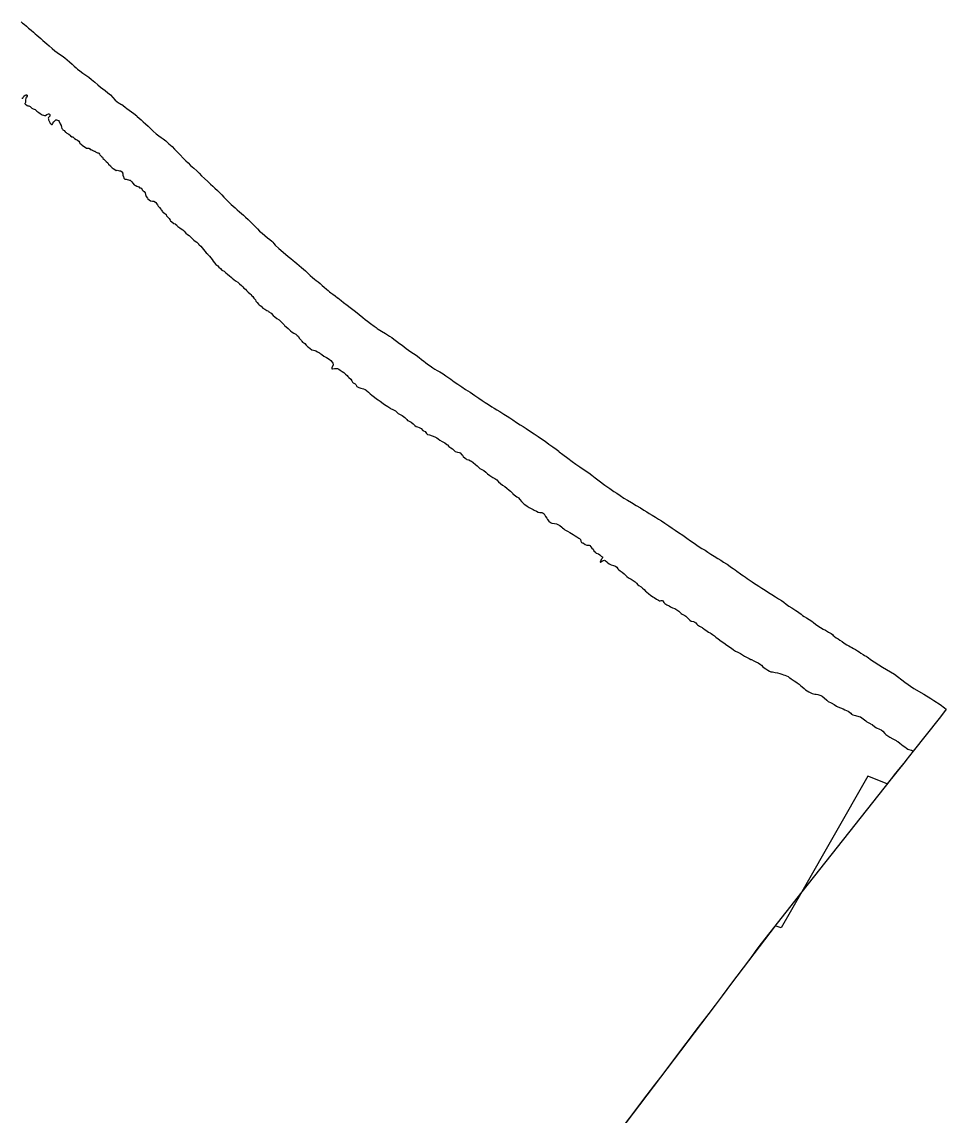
# Model space of a CAD drawing. Header units: inches. Extents: x 11258954 to 11313122, y 3645444 to 3695200.
# Drawn here: x 11308290 to 11313122, y 3665612 to 3671332 of the extents above; entities that cross this region are included whole.
import ezdxf

# ---------------------------------------------------------------- set-up
doc = ezdxf.new("R2010")
doc.units = ezdxf.units.IN
doc.header["$MEASUREMENT"] = 0
for name, color, linetype in [('SchoolBoardDistrict', 253, 'Continuous'), ('SchoolZone_Elementary', 251, 'Continuous'), ('SchoolZone_High', 63, 'Continuous'), ('SchoolZone_Middle', 154, 'Continuous')]:
    doc.layers.add(name, color=color, linetype=linetype)

msp = doc.modelspace()

# ---------------------------------------------------------------- linework, layer by layer
at = {"layer": 'SchoolBoardDistrict'}
msp.add_lwpolyline([(11308286.375, 3671332.375), (11308294.114, 3671326.415), (11308302.2815, 3671320.125), (11308313.969, 3671310.375), (11308325.344, 3671300.3125), (11308338.6875, 3671288.375), (11308350.4065, 3671278.0625), (11308360.469, 3671269.3125), (11308368.875, 3671262.125), (11308378.2815, 3671254.25), (11308389.5, 3671244.875), (11308400.6565, 3671235.375), (11308410.9375, 3671226.3125), (11308421.125, 3671217.25), (11308433.2815, 3671206.75), (11308449.1565, 3671193.25), (11308462.844, 3671181.75), (11308474.875, 3671172.375), (11308486.844, 3671163.875), (11308500.7815, 3671154.125), (11308514.469, 3671144.1875), (11308526.75, 3671134.375), (11308538.625, 3671123.875), (11308552.4375, 3671111.375), (11308563.8125, 3671101.125), (11308573.625, 3671092.3125), (11308581.25, 3671085.5625), (11308593.094, 3671076.25), (11308608.719, 3671065.0625), (11308624.844, 3671053.75), (11308640.25, 3671042.75), (11308654.969, 3671031.5625), (11308671.625, 3671018), (11308687.969, 3671003.8125), (11308702.0315, 3670991.3125), (11308714.0315, 3670981.5625), (11308725.844, 3670972.9375), (11308739.7815, 3670962.1875), (11308753.219, 3670950.375), (11308766.1565, 3670936.3125), (11308778.8125, 3670922.625), (11308795.219, 3670909.8125), (11308801.875, 3670905.9375), (11308807.969, 3670902.6875), (11308812.8125, 3670900.1875), (11308820.6565, 3670894.8125), (11308829.9375, 3670887.3125), (11308839.4065, 3670879.625), (11308851.25, 3670871), (11308863.0315, 3670863), (11308876.4065, 3670853), (11308891.219, 3670840.4375), (11308893.2245, 3670838.605), (11308903.5315, 3670829.1875), (11308913.4065, 3670820), (11308923.9065, 3670810.6875), (11308936.844, 3670799.25), (11308949.8125, 3670787.4375), (11308963.344, 3670774.375), (11308976.6565, 3670761.625), (11308992.7815, 3670747.8125), (11309006.375, 3670737.3125), (11309018.5, 3670728.4375), (11309028.375, 3670721.4375), (11309042.469, 3670710.3125), (11309058.969, 3670695.625), (11309075.1875, 3670680.25), (11309088.969, 3670666.5625), (11309102.4065, 3670652.75), (11309117.969, 3670636.625), (11309133.594, 3670620.375), (11309138.5925, 3670615.192), (11309147.1565, 3670606.3125), (11309158.7815, 3670594.8125), (11309172.4065, 3670582.4375), (11309188.6565, 3670568), (11309204.5625, 3670553.4375), (11309217.1565, 3670541.0625), (11309229.6875, 3670528.4375), (11309244.75, 3670513.625), (11309261.625, 3670497.5625), (11309276.1565, 3670484.125), (11309288.5625, 3670473.25), (11309299.9065, 3670463.5), (11309313.0625, 3670451.5625), (11309325.75, 3670439.25), (11309336.0625, 3670428.125), (11309346.1565, 3670416.8125), (11309358.344, 3670403.875), (11309372.4065, 3670390.0625), (11309384.7815, 3670378.5), (11309395.1565, 3670369.0625), (11309404.9065, 3670360.25), (11309416.594, 3670349.6875), (11309428.344, 3670339.25), (11309448.0315, 3670321.9375), (11309459.344, 3670311.6875), (11309472.844, 3670299.1875), (11309484.4375, 3670288.375), (11309494.125, 3670278.875), (11309502.3125, 3670270.375), (11309511.75, 3670260.4375), (11309521.3125, 3670250.5), (11309533.25, 3670238.75), (11309545.625, 3670227.5625), (11309560.719, 3670214.875), (11309574.875, 3670203.5625), (11309587, 3670194), (11309596.719, 3670185.6875), (11309601.9065, 3670180.25), (11309607.75, 3670173.3125), (11309613.9065, 3670165.6875), (11309634.0625, 3670147.5), (11309656.4065, 3670127.9375), (11309683.094, 3670105.5), (11309696.3125, 3670094.6875), (11309707.719, 3670085.5), (11309716.6875, 3670078.3125), (11309727, 3670069.75), (11309739.7815, 3670058.8125), (11309752.5, 3670047.6875), (11309762.375, 3670039), (11309772.1875, 3670030.25), (11309783.875, 3670019.9375), (11309798.0315, 3670007.375), (11309810.0315, 3669996.75), (11309820.094, 3669988.125), (11309828.844, 3669981.0625), (11309839.344, 3669972.6875), (11309849.875, 3669964.125), (11309860.25, 3669955.1875), (11309870.375, 3669946.25), (11309882.0625, 3669935.9375), (11309890.75, 3669928.4375), (11309898.4065, 3669921.9375), (11309904.6875, 3669916.75), (11309915.094, 3669908.875), (11309928.0315, 3669899.5), (11309940.875, 3669890.125), (11309941.1515, 3669889.914), (11309950.5315, 3669882.75), (11309960.125, 3669875.1875), (11309971.6565, 3669866.125), (11309990.6875, 3669851.5), (11310006.844, 3669839.3125), (11310019.6565, 3669829.75), (11310035.125, 3669817.875), (11310054.1565, 3669802.8125), (11310073.0625, 3669787.5625), (11310085.4375, 3669777.4375), (11310097.9065, 3669767.5), (11310112.6565, 3669756.125), (11310132.1565, 3669741.625), (11310141.8125, 3669734.5625), (11310148.1555, 3669730.0705), (11310152.844, 3669726.75), (11310169.75, 3669715.75), (11310190.8125, 3669702.625), (11310211.625, 3669689.5625), (11310223.594, 3669681.6875), (11310235.5, 3669673.4375), (11310249.219, 3669663.375), (11310264.75, 3669651.8125), (11310278.0315, 3669641.8125), (11310289.0315, 3669633.1875), (11310298.9065, 3669625.375), (11310310.6875, 3669616.3125), (11310322.8125, 3669607.5625), (11310336.75, 3669598.375), (11310350.719, 3669589.4375), (11310366.625, 3669578.375), (11310380.1565, 3669568.1875), (11310391.6565, 3669559.125), (11310400.8125, 3669551.5625), (11310411.4065, 3669543.1875), (11310424.719, 3669533.5625), (11310438.4065, 3669524.375), (11310449.9375, 3669517.3125), (11310461.5625, 3669510.5625), (11310475.1875, 3669502.375), (11310491.9065, 3669491.875), (11310506.125, 3669482.625), (11310517.1875, 3669475.1875), (11310532.0315, 3669464.6875), (11310550.625, 3669451.4375), (11310569.7815, 3669438), (11310590.125, 3669424.375), (11310610.125, 3669411.3125), (11310633.1875, 3669396.1875), (11310657.344, 3669379.875), (11310678.25, 3669365.5), (11310696.5625, 3669353), (11310712, 3669342.875), (11310729.6565, 3669331.625), (11310746.969, 3669320.8125), (11310759.625, 3669313.0625), (11310772.6565, 3669305.0625), (11310788.344, 3669295.375), (11310809.6565, 3669282.0625), (11310827.4065, 3669270.9375), (11310841.75, 3669261.8125), (11310857.344, 3669251.5625), (11310876.25, 3669239), (11310895.1565, 3669226.4375), (11310910.4375, 3669216.4375), (11310925.719, 3669206.4375), (11310943.75, 3669194.625), (11310968.5, 3669178.3125), (11310989.625, 3669164.3125), (11311007.344, 3669152.4375), (11311025.0625, 3669140), (11311045.719, 3669125.1875), (11311066.125, 3669110.25), (11311082.719, 3669098.0625), (11311096.972, 3669087.4925), (11311099.4065, 3669085.6875), (11311118.9065, 3669071.0625), (11311144.719, 3669051.3125), (11311166.7815, 3669034.3125), (11311185.9065, 3669020.25), (11311206.4375, 3669006.5625), (11311230.4375, 3668990.875), (11311253.6875, 3668975.0625), (11311270.375, 3668962.6875), (11311287.125, 3668949.6875), (11311307.5, 3668934.0625), (11311338.375, 3668911.25), (11311364.4375, 3668892.5625), (11311385.469, 3668877.875), (11311399.844, 3668868.0625), (11311417.7815, 3668855.9375), (11311437.469, 3668842.6875), (11311456, 3668831.9375), (11311476.8125, 3668819.6875), (11311502.25, 3668804.5), (11311524, 3668791.4375), (11311541.7815, 3668780.75), (11311556.469, 3668771.6875), (11311569.969, 3668763.125), (11311585.969, 3668753), (11311602.0625, 3668743.0625), (11311617.8125, 3668733.625), (11311633.5315, 3668724.125), (11311652.0315, 3668712.25), (11311672.875, 3668698.0625), (11311690.2815, 3668685.875), (11311704.625, 3668675.6875), (11311722.8125, 3668663.1875), (11311744.625, 3668648.375), (11311766.4375, 3668633.5), (11311785.3125, 3668620.375), (11311804.1565, 3668607.3125), (11311826.4375, 3668592.5), (11311845.4375, 3668580.375), (11311861.969, 3668570.0625), (11311876.0315, 3668561.125), (11311891.75, 3668550.75), (11311910, 3668538.8125), (11311928.219, 3668527.3125), (11311943.469, 3668518.25), (11311958.844, 3668508.9375), (11311971.052, 3668500.684), (11311976.594, 3668496.9375), (11311992.3125, 3668485.375), (11312000, 3668479.625), (11312008.594, 3668474.4375), (11312018.8125, 3668467.6875), (11312027.344, 3668461.6875), (11312034.3125, 3668456.625), (11312039.8125, 3668452.5), (11312046.375, 3668447.6875), (11312054.5315, 3668441.8125), (11312062.8125, 3668435.875), (11312072.1875, 3668429.25), (11312081.469, 3668422.8125), (11312092.625, 3668415.25), (11312107.1875, 3668405.5), (11312119.594, 3668397.3125), (11312129.625, 3668390.6875), (11312142.75, 3668382.125), (11312158.9065, 3668371.75), (11312175.4065, 3668361.25), (11312192.8125, 3668350.375), (11312209.875, 3668339.75), (11312229.4375, 3668327.25), (11312246.1565, 3668316.4375), (11312260.719, 3668306.875), (11312273.0315, 3668298.4375), (11312285.6565, 3668289.25), (11312300.2815, 3668278.6875), (11312314.844, 3668268.625), (11312325.625, 3668261.75), (11312336.6875, 3668254.8125), (11312349.625, 3668246.25), (11312360.8735, 3668238.228), (11312361.719, 3668237.625), (11312371.875, 3668230.125), (11312380.25, 3668224.25), (11312391.6565, 3668217.125), (11312405.5315, 3668208.5), (11312419.0315, 3668199.4375), (11312428.7815, 3668191.9375), (11312438.469, 3668184.1875), (11312450.4375, 3668175.625), (11312465.4375, 3668166.125), (11312478.469, 3668158.625), (11312490.4375, 3668152.0625), (11312495.7815, 3668149.125), (11312501.6565, 3668145.875), (11312507.4375, 3668142.625), (11312513.969, 3668138.875), (11312520.344, 3668134.6875), (11312527.25, 3668129.25), (11312532.0625, 3668125), (11312536.1565, 3668121.125), (11312539.4375, 3668118.0625), (11312546.9375, 3668112.625), (11312556.7815, 3668106.75), (11312566.844, 3668100.8125), (11312578.344, 3668093), (11312589.344, 3668085.0625), (11312602.6565, 3668076.4375), (11312612.625, 3668070.8125), (11312621.375, 3668066.1875), (11312628.6565, 3668062.4375), (11312637.594, 3668057.5), (11312648.094, 3668051.1875), (11312658.469, 3668044.625), (11312667.594, 3668038.6875), (11312676.6875, 3668032.8125), (11312687.469, 3668026.0625), (11312695.969, 3668020.875), (11312703.3125, 3668016.5), (11312709.0625, 3668013.0625), (11312716.3125, 3668007.9375), (11312725.094, 3668000.8125), (11312726.0315, 3668000), (11312788.844, 3667959.5625), (11312851.2815, 3667923.125), (11312905.5, 3667880.75), (11312953.125, 3667847.5), (11313005.9375, 3667818.3125), (11313042.0625, 3667795.0625), (11313057.1565, 3667785.3125), (11313091.375, 3667764.125), (11313113.9725, 3667745.8515), (11313121.75, 3667739.5625), (11313102.2455, 3667713.489), (11313085.75, 3667691.4375), (11312950, 3667520.3125), (11312911.2815, 3667471.5625), (11312907.0625, 3667466.25), (11312866.6735, 3667415.584), (11312850.8125, 3667395.6875), (11312829.3395, 3667368.528), (11312829.286, 3667368.46), (11312367.3525, 3666784.2), (11312367.343, 3666784.183), (11312200.1875, 3666572.6875), (11312155.6015, 3666514.337), (11312127.4065, 3666477.4375), (11312115.8465, 3666461.799), (11312087.9065, 3666424), (11312000, 3666306.736), (11311951.111, 3666241.5195), (11311914.489, 3666193.1245), (11311881.5175, 3666149.5535), (11311826.3915, 3666077.005), (11311702.354, 3665913.7645), (11311622.844, 3665809.125), (11311602.31, 3665782.1015), (11311597.5315, 3665775.8125), (11311557.375, 3665722.9375), (11311376.344, 3665482.9375)], dxfattribs=at)
at = {"layer": 'SchoolZone_Elementary'}
msp.add_polyline3d([(11308290, 3670933.5, 0), (11308295, 3670934, 0), (11308297, 3670937, 0), (11308301, 3670944.25, 0), (11308308, 3670948.75, 0), (11308314, 3670951.25, 0), (11308315, 3670952, 0), (11308315, 3670951.25, 0), (11308315, 3670950, 0), (11308318, 3670949, 0), (11308318, 3670943.5, 0), (11308315, 3670938.5, 0), (11308314, 3670937.5, 0), (11308313, 3670937.5, 0), (11308311, 3670932.75, 0), (11308309, 3670922.5, 0), (11308309, 3670910.75, 0), (11308308, 3670908, 0), (11308306, 3670905.75, 0), (11308306, 3670904.25, 0), (11308310, 3670903, 0), (11308318, 3670896, 0), (11308321, 3670894, 0), (11308326, 3670893.25, 0), (11308334, 3670890, 0), (11308336, 3670888.5, 0), (11308342, 3670881.25, 0), (11308349, 3670877, 0), (11308354, 3670876.5, 0), (11308359, 3670873.75, 0), (11308369, 3670866.5, 0), (11308379, 3670859.25, 0), (11308386, 3670853.75, 0), (11308397, 3670847, 0), (11308404, 3670844, 0), (11308408, 3670842.25, 0), (11308413, 3670842.5, 0), (11308421, 3670847.75, 0), (11308429, 3670851.25, 0), (11308432, 3670851.75, 0), (11308435, 3670850.5, 0), (11308437, 3670848, 0), (11308436, 3670839, 0), (11308430, 3670832, 0), (11308428, 3670829.25, 0), (11308430, 3670825.5, 0), (11308430, 3670819.75, 0), (11308434, 3670809.25, 0), (11308439, 3670802.5, 0), (11308447, 3670796.75, 0), (11308448, 3670796.25, 0), (11308450, 3670797.5, 0), (11308452, 3670803, 0), (11308457, 3670809.75, 0), (11308463, 3670814.75, 0), (11308468, 3670819.5, 0), (11308471, 3670820, 0), (11308476, 3670819.25, 0), (11308481, 3670816, 0), (11308485, 3670811, 0), (11308490, 3670800.25, 0), (11308495, 3670791, 0), (11308498, 3670782.25, 0), (11308500, 3670774.25, 0), (11308502, 3670771.25, 0), (11308505, 3670768.5, 0), (11308511, 3670764, 0), (11308516, 3670758, 0), (11308518, 3670756, 0), (11308522, 3670754.25, 0), (11308526, 3670751.25, 0), (11308536, 3670745.25, 0), (11308544, 3670738.75, 0), (11308545, 3670737.25, 0), (11308552, 3670731.5, 0), (11308557, 3670730.75, 0), (11308565, 3670723.5, 0), (11308575, 3670717.5, 0), (11308581, 3670714, 0), (11308588, 3670709.25, 0), (11308591, 3670703, 0), (11308591, 3670701.5, 0), (11308592, 3670701.25, 0), (11308593, 3670698.5, 0), (11308602, 3670690.75, 0), (11308603, 3670689.25, 0), (11308605, 3670688.75, 0), (11308612, 3670682.75, 0), (11308621, 3670678.25, 0), (11308629, 3670672.5, 0), (11308641, 3670672, 0), (11308645, 3670671.25, 0), (11308645, 3670668, 0), (11308645, 3670667.25, 0), (11308645, 3670666.75, 0), (11308648, 3670665, 0), (11308650, 3670664.5, 0), (11308656, 3670663.25, 0), (11308656, 3670662.25, 0), (11308658, 3670661.5, 0), (11308662, 3670659.75, 0), (11308668, 3670657.25, 0), (11308674, 3670656.25, 0), (11308676, 3670653.5, 0), (11308685, 3670647.5, 0), (11308689, 3670647.75, 0), (11308693, 3670645.25, 0), (11308697, 3670640.75, 0), (11308698, 3670638.25, 0), (11308703, 3670632.25, 0), (11308703.469, 3670632.0625, 0), (11308705, 3670631.5, 0), (11308707, 3670628, 0), (11308711, 3670625.25, 0), (11308713, 3670621.5, 0), (11308714, 3670619, 0), (11308718, 3670615.5, 0), (11308722, 3670611.25, 0), (11308727, 3670606.25, 0), (11308731, 3670603, 0), (11308739, 3670594.75, 0), (11308744, 3670588.75, 0), (11308754, 3670579.75, 0), (11308755, 3670577.25, 0), (11308762, 3670569.25, 0), (11308767, 3670565.5, 0), (11308776, 3670560.25, 0), (11308783, 3670556.25, 0), (11308789, 3670557, 0), (11308800, 3670554.25, 0), (11308806, 3670553, 0), (11308814, 3670548, 0), (11308816, 3670547.25, 0), (11308817, 3670541, 0), (11308818, 3670539.25, 0), (11308818, 3670529.5, 0), (11308819, 3670527, 0), (11308820, 3670524.5, 0), (11308821, 3670523.5, 0), (11308824, 3670516.25, 0), (11308829, 3670511, 0), (11308835, 3670510.5, 0), (11308840, 3670508, 0), (11308847, 3670506.5, 0), (11308853, 3670505, 0), (11308856, 3670504.75, 0), (11308859, 3670503.75, 0), (11308862, 3670500.25, 0), (11308866, 3670496.75, 0), (11308871, 3670488.75, 0), (11308877, 3670481.25, 0), (11308881, 3670479, 0), (11308882, 3670477.5, 0), (11308886, 3670477.75, 0), (11308892, 3670474, 0), (11308901, 3670469.25, 0), (11308906, 3670465, 0), (11308910, 3670465.25, 0), (11308915, 3670463.5, 0), (11308920, 3670453.75, 0), (11308923, 3670450.75, 0), (11308924, 3670448.5, 0), (11308929, 3670445, 0), (11308934, 3670439, 0), (11308936, 3670429.75, 0), (11308940, 3670419, 0), (11308947, 3670410.5, 0), (11308949, 3670408, 0), (11308955, 3670402.5, 0), (11308963, 3670396.5, 0), (11308973, 3670395.5, 0), (11308980, 3670395, 0), (11308989, 3670390.5, 0), (11308992, 3670388, 0), (11308993, 3670385, 0), (11309000, 3670375.5, 0), (11309003, 3670369.5, 0), (11309010, 3670361.25, 0), (11309016, 3670353.5, 0), (11309019, 3670349.25, 0), (11309026, 3670340.5, 0), (11309027, 3670338.5, 0), (11309036, 3670332.5, 0), (11309044, 3670325, 0), (11309047, 3670319, 0), (11309054, 3670312, 0), (11309060, 3670304.5, 0), (11309065, 3670295.5, 0), (11309067, 3670293, 0), (11309074, 3670286.5, 0), (11309085, 3670279.25, 0), (11309092, 3670276.5, 0), (11309094, 3670275, 0), (11309100, 3670269.75, 0), (11309102, 3670266.5, 0), (11309105, 3670263, 0), (11309105, 3670262.5, 0), (11309116, 3670256.5, 0), (11309123, 3670250.75, 0), (11309131, 3670245.25, 0), (11309138, 3670238, 0), (11309148, 3670228.75, 0), (11309157, 3670221.25, 0), (11309165, 3670215.5, 0), (11309173, 3670207.75, 0), (11309181, 3670200.25, 0), (11309189, 3670191.75, 0), (11309197, 3670186, 0), (11309205, 3670180, 0), (11309214, 3670172.25, 0), (11309214, 3670170.75, 0), (11309218, 3670167.25, 0), (11309225, 3670159.25, 0), (11309232, 3670150.75, 0), (11309239, 3670141.75, 0), (11309246, 3670133.25, 0), (11309254, 3670124.75, 0), (11309262, 3670118, 0), (11309265, 3670115, 0), (11309271, 3670108, 0), (11309279, 3670099.25, 0), (11309285, 3670090.5, 0), (11309291, 3670081.75, 0), (11309297, 3670072.5, 0), (11309304, 3670063.5, 0), (11309314, 3670057.25, 0), (11309320, 3670051, 0), (11309328, 3670042.5, 0), (11309336, 3670034.75, 0), (11309347, 3670028.5, 0), (11309357, 3670021, 0), (11309366, 3670014.25, 0), (11309376, 3670005, 0), (11309384, 3669997.25, 0), (11309390, 3669992.5, 0), (11309399, 3669986, 0), (11309407, 3669979.5, 0), (11309420, 3669971.5, 0), (11309428, 3669963.75, 0), (11309439, 3669954, 0), (11309445, 3669946.75, 0), (11309451, 3669940.5, 0), (11309459, 3669934.75, 0), (11309465, 3669928.25, 0), (11309474, 3669919, 0), (11309483, 3669911.5, 0), (11309487, 3669907.25, 0), (11309493, 3669900.75, 0), (11309498, 3669896.75, 0), (11309503, 3669888.5, 0), (11309511, 3669879.5, 0), (11309514, 3669872, 0), (11309520, 3669865.5, 0), (11309528, 3669857.5, 0), (11309531, 3669854, 0), (11309542, 3669845.75, 0), (11309550, 3669836.25, 0), (11309560, 3669831.25, 0), (11309570, 3669824, 0), (11309579, 3669820, 0), (11309582, 3669817.5, 0), (11309593, 3669809, 0), (11309604, 3669798.25, 0), (11309612, 3669790.5, 0), (11309623, 3669781.25, 0), (11309635, 3669774, 0), (11309643, 3669767.75, 0), (11309652, 3669757.5, 0), (11309659, 3669750.25, 0), (11309661, 3669749.5, 0), (11309664, 3669745.75, 0), (11309672, 3669738.5, 0), (11309682, 3669730, 0), (11309690, 3669722.25, 0), (11309695, 3669717.25, 0), (11309704, 3669710.5, 0), (11309712, 3669705.25, 0), (11309722, 3669700.25, 0), (11309730, 3669693.75, 0), (11309734, 3669688.75, 0), (11309741, 3669678, 0), (11309744, 3669675, 0), (11309750, 3669669.25, 0), (11309752.344, 3669664.9375, 0), (11309753, 3669663.75, 0), (11309758, 3669658.5, 0), (11309764, 3669655.25, 0), (11309769, 3669650.5, 0), (11309776, 3669643, 0), (11309784, 3669635.25, 0), (11309789, 3669631.25, 0), (11309798, 3669624.5, 0), (11309806, 3669618.75, 0), (11309815, 3669615.75, 0), (11309822, 3669614.5, 0), (11309827, 3669612, 0), (11309836, 3669606.75, 0), (11309846, 3669601.5, 0), (11309848.5315, 3669599.8125, 0), (11309858, 3669593.5, 0), (11309869, 3669585.5, 0), (11309882, 3669578.25, 0), (11309896, 3669569, 0), (11309905, 3669561.75, 0), (11309913, 3669553.5, 0), (11309916, 3669548.75, 0), (11309918, 3669544.25, 0), (11309918, 3669541, 0), (11309917, 3669537.5, 0), (11309911, 3669526, 0), (11309910, 3669520.75, 0), (11309911.2815, 3669519.5625, 0), (11309915, 3669519.5, 0), (11309924, 3669521, 0), (11309934, 3669521.25, 0), (11309941, 3669520.25, 0), (11309948, 3669517.75, 0), (11309955, 3669512.5, 0), (11309964, 3669505.5, 0), (11309973, 3669498.75, 0), (11309982, 3669490.5, 0), (11309991, 3669483.25, 0), (11309995, 3669478, 0), (11310000, 3669473.5, 0), (11310010, 3669464.75, 0), (11310015, 3669456.5, 0), (11310017, 3669452, 0), (11310019, 3669448.75, 0), (11310023, 3669445.5, 0), (11310032, 3669440.25, 0), (11310036, 3669436.75, 0), (11310039, 3669430.25, 0), (11310042, 3669426.75, 0), (11310052, 3669421.75, 0), (11310062, 3669418.25, 0), (11310076, 3669413.5, 0), (11310085, 3669410.5, 0), (11310090, 3669407.25, 0), (11310094, 3669403.5, 0), (11310102, 3669396, 0), (11310111, 3669388, 0), (11310120, 3669381, 0), (11310134, 3669370.25, 0), (11310145, 3669362, 0), (11310153, 3669356.5, 0), (11310164, 3669349.75, 0), (11310171, 3669344.5, 0), (11310181, 3669335.75, 0), (11310194, 3669327.25, 0), (11310204, 3669321.25, 0), (11310213, 3669315.5, 0), (11310218, 3669311.5, 0), (11310230, 3669307, 0), (11310237, 3669303.25, 0), (11310243, 3669298.75, 0), (11310247, 3669296.25, 0), (11310258, 3669286, 0), (11310267, 3669280.5, 0), (11310278, 3669274.25, 0), (11310286, 3669269.75, 0), (11310292, 3669264, 0), (11310302, 3669253, 0), (11310307, 3669249.25, 0), (11310312, 3669246.25, 0), (11310322, 3669241.75, 0), (11310326, 3669239.5, 0), (11310335, 3669230.5, 0), (11310344, 3669222.25, 0), (11310351, 3669217, 0), (11310358, 3669214.75, 0), (11310367, 3669212.75, 0), (11310371, 3669211, 0), (11310377, 3669206.75, 0), (11310386, 3669197, 0), (11310389, 3669194.75, 0), (11310399, 3669190.5, 0), (11310406, 3669181, 0), (11310411, 3669175.5, 0), (11310422, 3669173.25, 0), (11310436, 3669168.5, 0), (11310449, 3669163.25, 0), (11310459, 3669158.5, 0), (11310467, 3669153.5, 0), (11310476, 3669145.5, 0), (11310487, 3669139.5, 0), (11310498, 3669134, 0), (11310501, 3669132.25, 0), (11310511, 3669124, 0), (11310516, 3669120.75, 0), (11310523, 3669113, 0), (11310533, 3669106.25, 0), (11310541, 3669101.25, 0), (11310549, 3669092.75, 0), (11310556, 3669087.25, 0), (11310567, 3669082.25, 0), (11310576, 3669081.75, 0), (11310582, 3669079.25, 0), (11310590, 3669069.25, 0), (11310593, 3669067.25, 0), (11310598, 3669060.25, 0), (11310608, 3669051.25, 0), (11310612, 3669047.5, 0), (11310616, 3669045.5, 0), (11310627, 3669042.5, 0), (11310636, 3669038.25, 0), (11310640, 3669035.75, 0), (11310649, 3669028.25, 0), (11310662, 3669018.5, 0), (11310671, 3669012, 0), (11310677, 3669004.5, 0), (11310684, 3668998, 0), (11310695, 3668992, 0), (11310706, 3668987, 0), (11310715, 3668978.5, 0), (11310725, 3668970.5, 0), (11310736, 3668962, 0), (11310741, 3668957.5, 0), (11310752, 3668951.5, 0), (11310763, 3668946, 0), (11310774, 3668939, 0), (11310782, 3668928.5, 0), (11310792, 3668919, 0), (11310803, 3668911, 0), (11310815, 3668903, 0), (11310825, 3668895.75, 0), (11310837, 3668884.75, 0), (11310845, 3668878.5, 0), (11310857, 3668866.25, 0), (11310857.27, 3668865.9895, 0), (11310864, 3668859.5, 0), (11310878, 3668850.25, 0), (11310884, 3668846.75, 0), (11310885.6565, 3668844.8125, 0), (11310893, 3668836.25, 0), (11310902, 3668825.5, 0), (11310914, 3668813.25, 0), (11310919, 3668808.75, 0), (11310931, 3668801.25, 0), (11310943, 3668793.75, 0), (11310956, 3668787.5, 0), (11310963, 3668783.5, 0), (11310968, 3668779.75, 0), (11310980, 3668774, 0), (11310990, 3668768.75, 0), (11310998, 3668767.25, 0), (11311008, 3668767.25, 0), (11311012, 3668766.25, 0), (11311016, 3668764, 0), (11311020, 3668760, 0), (11311028, 3668746.5, 0), (11311034, 3668737.5, 0), (11311038, 3668731.75, 0), (11311045, 3668722.5, 0), (11311054, 3668715, 0), (11311060, 3668712.5, 0), (11311063, 3668712, 0), (11311074, 3668710.25, 0), (11311085, 3668708, 0), (11311096, 3668703.75, 0), (11311102, 3668700, 0), (11311113, 3668691, 0), (11311117, 3668687, 0), (11311123, 3668683, 0), (11311129, 3668676.25, 0), (11311142, 3668670.5, 0), (11311155, 3668662.5, 0), (11311163, 3668657.5, 0), (11311173, 3668652.25, 0), (11311183, 3668646.25, 0), (11311191, 3668641, 0), (11311202, 3668634, 0), (11311205, 3668632.25, 0), (11311210, 3668626.25, 0), (11311213, 3668617.5, 0), (11311216, 3668611.25, 0), (11311219, 3668609.5, 0), (11311223, 3668609, 0), (11311227, 3668607.5, 0), (11311235, 3668600.25, 0), (11311243, 3668597.25, 0), (11311256, 3668596.5, 0), (11311259, 3668595.5, 0), (11311265, 3668588.5, 0), (11311270, 3668581.25, 0), (11311276, 3668576.5, 0), (11311281, 3668567.75, 0), (11311290, 3668558, 0), (11311292, 3668555.5, 0), (11311304, 3668551.75, 0), (11311311, 3668546.75, 0), (11311321, 3668538.25, 0), (11311325, 3668535.25, 0), (11311326, 3668533.25, 0), (11311326, 3668531.25, 0), (11311324, 3668527.75, 0), (11311318, 3668522.25, 0), (11311316, 3668517.5, 0), (11311313, 3668509.5, 0), (11311314, 3668508.75, 0), (11311315, 3668508.5, 0), (11311317, 3668509.5, 0), (11311325, 3668515.5, 0), (11311330, 3668517.25, 0), (11311336, 3668517.75, 0), (11311339, 3668516.5, 0), (11311348, 3668509.75, 0), (11311354, 3668503.75, 0), (11311361, 3668499, 0), (11311371, 3668494.75, 0), (11311383, 3668490.5, 0), (11311393, 3668487.25, 0), (11311400, 3668482.25, 0), (11311406, 3668473.5, 0), (11311409, 3668469.75, 0), (11311418, 3668463, 0), (11311428, 3668456.25, 0), (11311438, 3668447.5, 0), (11311450, 3668436.25, 0), (11311452, 3668433.25, 0), (11311462, 3668426.75, 0), (11311476, 3668418.5, 0), (11311485, 3668412.75, 0), (11311496, 3668405.5, 0), (11311504, 3668397.75, 0), (11311511, 3668390.25, 0), (11311516, 3668386, 0), (11311527, 3668378.5, 0), (11311530.949, 3668375.662, 0), (11311535, 3668372.75, 0), (11311543, 3668365.5, 0), (11311551, 3668357, 0), (11311555, 3668352.75, 0), (11311568, 3668342, 0), (11311577, 3668334.75, 0), (11311588, 3668327.25, 0), (11311596, 3668322.75, 0), (11311607, 3668314.75, 0), (11311618, 3668309, 0), (11311624, 3668306.25, 0), (11311627, 3668306, 0), (11311632, 3668308.25, 0), (11311635, 3668308.5, 0), (11311638, 3668308, 0), (11311641, 3668306.25, 0), (11311647, 3668297.5, 0), (11311652, 3668291.25, 0), (11311662, 3668285.5, 0), (11311674, 3668280.25, 0), (11311681, 3668275.25, 0), (11311692, 3668269.75, 0), (11311703, 3668265.5, 0), (11311709, 3668263.25, 0), (11311720, 3668255.5, 0), (11311725, 3668251.75, 0), (11311737, 3668240.5, 0), (11311742, 3668235.75, 0), (11311756, 3668228.75, 0), (11311761, 3668225, 0), (11311772, 3668214.5, 0), (11311782, 3668204.75, 0), (11311789, 3668200, 0), (11311802, 3668197.5, 0), (11311809, 3668195.25, 0), (11311813, 3668191.75, 0), (11311818, 3668184.5, 0), (11311822, 3668180.5, 0), (11311833, 3668173.5, 0), (11311846, 3668167, 0), (11311849, 3668165.5, 0), (11311853, 3668162, 0), (11311863, 3668154.75, 0), (11311865, 3668152.75, 0), (11311872, 3668147.25, 0), (11311880, 3668143, 0), (11311888, 3668138.5, 0), (11311894, 3668135.25, 0), (11311900, 3668130.75, 0), (11311911, 3668122.5, 0), (11311918, 3668115.75, 0), (11311931, 3668106.5, 0), (11311946, 3668094.75, 0), (11311959, 3668085.75, 0), (11311975, 3668075, 0), (11311990, 3668064.75, 0), (11311997, 3668060.25, 0), (11312000, 3668057.8125, 0), (11312010, 3668049.75, 0), (11312021, 3668043.25, 0), (11312033, 3668037, 0), (11312047, 3668030.25, 0), (11312058, 3668023.25, 0), (11312068, 3668017.25, 0), (11312081, 3668010.25, 0), (11312093, 3668004.75, 0), (11312101.719, 3668000, 0), (11312104, 3667998.75, 0), (11312117, 3667992.25, 0), (11312127, 3667987.5, 0), (11312140, 3667981, 0), (11312151, 3667973.75, 0), (11312156, 3667970, 0), (11312164, 3667961.75, 0), (11312171, 3667955.75, 0), (11312180, 3667949.75, 0), (11312190, 3667942.75, 0), (11312199, 3667937.75, 0), (11312206, 3667935.25, 0), (11312215, 3667934, 0), (11312228, 3667931.25, 0), (11312240, 3667929, 0), (11312253, 3667925.25, 0), (11312263, 3667922, 0), (11312272, 3667918.75, 0), (11312278, 3667917.5, 0), (11312288, 3667913.75, 0), (11312296, 3667910.5, 0), (11312303, 3667904, 0), (11312304, 3667903, 0), (11312305, 3667903, 0), (11312311, 3667898.25, 0), (11312327, 3667888.25, 0), (11312336, 3667882.75, 0), (11312344, 3667876.75, 0), (11312354, 3667869.75, 0), (11312362, 3667862.25, 0), (11312370, 3667855.75, 0), (11312379, 3667848.25, 0), (11312387, 3667841, 0), (11312395, 3667835.25, 0), (11312404, 3667830, 0), (11312421, 3667822, 0), (11312428, 3667819.5, 0), (11312436, 3667818, 0), (11312443, 3667817.75, 0), (11312451, 3667816.5, 0), (11312466, 3667811.25, 0), (11312473, 3667807.5, 0), (11312485, 3667798.25, 0), (11312498, 3667786.75, 0), (11312505, 3667780.5, 0), (11312520, 3667772.75, 0), (11312536, 3667763.5, 0), (11312549, 3667755.25, 0), (11312555, 3667752, 0), (11312570, 3667747.5, 0), (11312584, 3667741.5, 0), (11312593, 3667737, 0), (11312609, 3667729.5, 0), (11312617, 3667724.25, 0), (11312623, 3667718, 0), (11312628, 3667713.75, 0), (11312634, 3667710.75, 0), (11312648, 3667706.25, 0), (11312666, 3667701.75, 0), (11312674, 3667699.25, 0), (11312688, 3667689.5, 0), (11312702, 3667678.5, 0), (11312708, 3667674.25, 0), (11312724, 3667665.25, 0), (11312727, 3667663, 0), (11312735, 3667658.75, 0), (11312749, 3667647.5, 0), (11312757, 3667642.5, 0), (11312774, 3667635, 0), (11312783, 3667631, 0), (11312791, 3667625.25, 0), (11312802, 3667612.25, 0), (11312806, 3667607.75, 0), (11312812, 3667603, 0), (11312827, 3667593.5, 0), (11312844, 3667584.25, 0), (11312860, 3667575.75, 0), (11312863.9375, 3667573.25, 0), (11312869, 3667570, 0), (11312879, 3667562.25, 0), (11312888, 3667554.5, 0), (11312897, 3667548.5, 0), (11312906, 3667543, 0), (11312914, 3667536, 0), (11312921, 3667531, 0), (11312927, 3667528.5, 0), (11312940, 3667524.5, 0), (11312950, 3667520.3125, 0), (11312911.2815, 3667471.5625, 0), (11312907.0625, 3667466.25, 0), (11312813.859, 3667348.948, 0), (11312713.3085, 3667389.9, 0), (11312367.5225, 3666784.4095, 0), (11312260.0205, 3666596.1685, 0), (11312228.0295, 3666607.915, 0), (11312087.9065, 3666424, 0), (11312000, 3666306.736, 0), (11311951.111, 3666241.5195, 0), (11311914.489, 3666193.1245, 0), (11311376.344, 3665482.9375, 0)], dxfattribs=at)
at = {"layer": 'SchoolZone_High'}
msp.add_polyline3d([(11308286.375, 3671332.375, 0), (11308294.114, 3671326.415, 0), (11308302.2815, 3671320.125, 0), (11308313.969, 3671310.375, 0), (11308325.344, 3671300.3125, 0), (11308338.6875, 3671288.375, 0), (11308350.4065, 3671278.0625, 0), (11308360.469, 3671269.3125, 0), (11308368.875, 3671262.125, 0), (11308378.2815, 3671254.25, 0), (11308389.5, 3671244.875, 0), (11308400.6565, 3671235.375, 0), (11308410.9375, 3671226.3125, 0), (11308421.125, 3671217.25, 0), (11308433.2815, 3671206.75, 0), (11308449.1565, 3671193.25, 0), (11308462.844, 3671181.75, 0), (11308474.875, 3671172.375, 0), (11308486.844, 3671163.875, 0), (11308500.7815, 3671154.125, 0), (11308514.469, 3671144.1875, 0), (11308526.75, 3671134.375, 0), (11308538.625, 3671123.875, 0), (11308552.4375, 3671111.375, 0), (11308563.8125, 3671101.125, 0), (11308573.625, 3671092.3125, 0), (11308581.25, 3671085.5625, 0), (11308593.094, 3671076.25, 0), (11308608.719, 3671065.0625, 0), (11308624.844, 3671053.75, 0), (11308640.25, 3671042.75, 0), (11308654.969, 3671031.5625, 0), (11308671.625, 3671018, 0), (11308687.969, 3671003.8125, 0), (11308702.0315, 3670991.3125, 0), (11308714.0315, 3670981.5625, 0), (11308725.844, 3670972.9375, 0), (11308739.7815, 3670962.1875, 0), (11308753.219, 3670950.375, 0), (11308766.1565, 3670936.3125, 0), (11308778.8125, 3670922.625, 0), (11308795.219, 3670909.8125, 0), (11308801.875, 3670905.9375, 0), (11308807.969, 3670902.6875, 0), (11308812.8125, 3670900.1875, 0), (11308820.6565, 3670894.8125, 0), (11308829.9375, 3670887.3125, 0), (11308839.4065, 3670879.625, 0), (11308851.25, 3670871, 0), (11308863.0315, 3670863, 0), (11308876.4065, 3670853, 0), (11308891.219, 3670840.4375, 0), (11308893.2245, 3670838.605, 0), (11308903.5315, 3670829.1875, 0), (11308913.4065, 3670820, 0), (11308923.9065, 3670810.6875, 0), (11308936.844, 3670799.25, 0), (11308949.8125, 3670787.4375, 0), (11308963.344, 3670774.375, 0), (11308976.6565, 3670761.625, 0), (11308992.7815, 3670747.8125, 0), (11309006.375, 3670737.3125, 0), (11309018.5, 3670728.4375, 0), (11309028.375, 3670721.4375, 0), (11309042.469, 3670710.3125, 0), (11309058.969, 3670695.625, 0), (11309075.1875, 3670680.25, 0), (11309088.969, 3670666.5625, 0), (11309102.4065, 3670652.75, 0), (11309117.969, 3670636.625, 0), (11309133.594, 3670620.375, 0), (11309138.5925, 3670615.192, 0), (11309147.1565, 3670606.3125, 0), (11309158.7815, 3670594.8125, 0), (11309172.4065, 3670582.4375, 0), (11309188.6565, 3670568, 0), (11309204.5625, 3670553.4375, 0), (11309217.1565, 3670541.0625, 0), (11309229.6875, 3670528.4375, 0), (11309244.75, 3670513.625, 0), (11309261.625, 3670497.5625, 0), (11309276.1565, 3670484.125, 0), (11309288.5625, 3670473.25, 0), (11309299.9065, 3670463.5, 0), (11309313.0625, 3670451.5625, 0), (11309325.75, 3670439.25, 0), (11309336.0625, 3670428.125, 0), (11309346.1565, 3670416.8125, 0), (11309358.344, 3670403.875, 0), (11309372.4065, 3670390.0625, 0), (11309384.7815, 3670378.5, 0), (11309395.1565, 3670369.0625, 0), (11309404.9065, 3670360.25, 0), (11309416.594, 3670349.6875, 0), (11309428.344, 3670339.25, 0), (11309448.0315, 3670321.9375, 0), (11309459.344, 3670311.6875, 0), (11309472.844, 3670299.1875, 0), (11309484.4375, 3670288.375, 0), (11309494.125, 3670278.875, 0), (11309502.3125, 3670270.375, 0), (11309511.75, 3670260.4375, 0), (11309521.3125, 3670250.5, 0), (11309533.25, 3670238.75, 0), (11309545.625, 3670227.5625, 0), (11309560.719, 3670214.875, 0), (11309574.875, 3670203.5625, 0), (11309587, 3670194, 0), (11309596.719, 3670185.6875, 0), (11309601.9065, 3670180.25, 0), (11309607.75, 3670173.3125, 0), (11309613.9065, 3670165.6875, 0), (11309634.0625, 3670147.5, 0), (11309656.4065, 3670127.9375, 0), (11309683.094, 3670105.5, 0), (11309696.3125, 3670094.6875, 0), (11309707.719, 3670085.5, 0), (11309716.6875, 3670078.3125, 0), (11309727, 3670069.75, 0), (11309739.7815, 3670058.8125, 0), (11309752.5, 3670047.6875, 0), (11309762.375, 3670039, 0), (11309772.1875, 3670030.25, 0), (11309783.875, 3670019.9375, 0), (11309798.0315, 3670007.375, 0), (11309810.0315, 3669996.75, 0), (11309820.094, 3669988.125, 0), (11309828.844, 3669981.0625, 0), (11309839.344, 3669972.6875, 0), (11309849.875, 3669964.125, 0), (11309860.25, 3669955.1875, 0), (11309870.375, 3669946.25, 0), (11309882.0625, 3669935.9375, 0), (11309890.75, 3669928.4375, 0), (11309898.4065, 3669921.9375, 0), (11309904.6875, 3669916.75, 0), (11309915.094, 3669908.875, 0), (11309928.0315, 3669899.5, 0), (11309940.875, 3669890.125, 0), (11309941.1515, 3669889.914, 0), (11309950.5315, 3669882.75, 0), (11309960.125, 3669875.1875, 0), (11309971.6565, 3669866.125, 0), (11309990.6875, 3669851.5, 0), (11310006.844, 3669839.3125, 0), (11310019.6565, 3669829.75, 0), (11310035.125, 3669817.875, 0), (11310054.1565, 3669802.8125, 0), (11310073.0625, 3669787.5625, 0), (11310085.4375, 3669777.4375, 0), (11310097.9065, 3669767.5, 0), (11310112.6565, 3669756.125, 0), (11310132.1565, 3669741.625, 0), (11310141.8125, 3669734.5625, 0), (11310148.1555, 3669730.0705, 0), (11310152.844, 3669726.75, 0), (11310169.75, 3669715.75, 0), (11310190.8125, 3669702.625, 0), (11310211.625, 3669689.5625, 0), (11310223.594, 3669681.6875, 0), (11310235.5, 3669673.4375, 0), (11310249.219, 3669663.375, 0), (11310264.75, 3669651.8125, 0), (11310278.0315, 3669641.8125, 0), (11310289.0315, 3669633.1875, 0), (11310298.9065, 3669625.375, 0), (11310310.6875, 3669616.3125, 0), (11310322.8125, 3669607.5625, 0), (11310336.75, 3669598.375, 0), (11310350.719, 3669589.4375, 0), (11310366.625, 3669578.375, 0), (11310380.1565, 3669568.1875, 0), (11310391.6565, 3669559.125, 0), (11310400.8125, 3669551.5625, 0), (11310411.4065, 3669543.1875, 0), (11310424.719, 3669533.5625, 0), (11310438.4065, 3669524.375, 0), (11310449.9375, 3669517.3125, 0), (11310461.5625, 3669510.5625, 0), (11310475.1875, 3669502.375, 0), (11310491.9065, 3669491.875, 0), (11310506.125, 3669482.625, 0), (11310517.1875, 3669475.1875, 0), (11310532.0315, 3669464.6875, 0), (11310550.625, 3669451.4375, 0), (11310569.7815, 3669438, 0), (11310590.125, 3669424.375, 0), (11310610.125, 3669411.3125, 0), (11310633.1875, 3669396.1875, 0), (11310657.344, 3669379.875, 0), (11310678.25, 3669365.5, 0), (11310696.5625, 3669353, 0), (11310712, 3669342.875, 0), (11310729.6565, 3669331.625, 0), (11310746.969, 3669320.8125, 0), (11310759.625, 3669313.0625, 0), (11310772.6565, 3669305.0625, 0), (11310788.344, 3669295.375, 0), (11310809.6565, 3669282.0625, 0), (11310827.4065, 3669270.9375, 0), (11310841.75, 3669261.8125, 0), (11310857.344, 3669251.5625, 0), (11310876.25, 3669239, 0), (11310895.1565, 3669226.4375, 0), (11310910.4375, 3669216.4375, 0), (11310925.719, 3669206.4375, 0), (11310943.75, 3669194.625, 0), (11310968.5, 3669178.3125, 0), (11310989.625, 3669164.3125, 0), (11311007.344, 3669152.4375, 0), (11311025.0625, 3669140, 0), (11311045.719, 3669125.1875, 0), (11311066.125, 3669110.25, 0), (11311082.719, 3669098.0625, 0), (11311096.972, 3669087.4925, 0), (11311099.4065, 3669085.6875, 0), (11311118.9065, 3669071.0625, 0), (11311144.719, 3669051.3125, 0), (11311166.7815, 3669034.3125, 0), (11311185.9065, 3669020.25, 0), (11311206.4375, 3669006.5625, 0), (11311230.4375, 3668990.875, 0), (11311253.6875, 3668975.0625, 0), (11311270.375, 3668962.6875, 0), (11311287.125, 3668949.6875, 0), (11311307.5, 3668934.0625, 0), (11311338.375, 3668911.25, 0), (11311364.4375, 3668892.5625, 0), (11311385.469, 3668877.875, 0), (11311399.844, 3668868.0625, 0), (11311417.7815, 3668855.9375, 0), (11311437.469, 3668842.6875, 0), (11311456, 3668831.9375, 0), (11311476.8125, 3668819.6875, 0), (11311502.25, 3668804.5, 0), (11311524, 3668791.4375, 0), (11311541.7815, 3668780.75, 0), (11311556.469, 3668771.6875, 0), (11311569.969, 3668763.125, 0), (11311585.969, 3668753, 0), (11311602.0625, 3668743.0625, 0), (11311617.8125, 3668733.625, 0), (11311633.5315, 3668724.125, 0), (11311652.0315, 3668712.25, 0), (11311672.875, 3668698.0625, 0), (11311690.2815, 3668685.875, 0), (11311704.625, 3668675.6875, 0), (11311722.8125, 3668663.1875, 0), (11311744.625, 3668648.375, 0), (11311766.4375, 3668633.5, 0), (11311785.3125, 3668620.375, 0), (11311804.1565, 3668607.3125, 0), (11311826.4375, 3668592.5, 0), (11311845.4375, 3668580.375, 0), (11311861.969, 3668570.0625, 0), (11311876.0315, 3668561.125, 0), (11311891.75, 3668550.75, 0), (11311910, 3668538.8125, 0), (11311928.219, 3668527.3125, 0), (11311943.469, 3668518.25, 0), (11311958.844, 3668508.9375, 0), (11311976.594, 3668496.9375, 0), (11311992.3125, 3668485.375, 0), (11312000, 3668479.625, 0), (11312008.594, 3668474.4375, 0), (11312018.8125, 3668467.6875, 0), (11312027.344, 3668461.6875, 0), (11312034.3125, 3668456.625, 0), (11312039.8125, 3668452.5, 0), (11312046.375, 3668447.6875, 0), (11312054.5315, 3668441.8125, 0), (11312062.8125, 3668435.875, 0), (11312072.1875, 3668429.25, 0), (11312081.469, 3668422.8125, 0), (11312092.625, 3668415.25, 0), (11312107.1875, 3668405.5, 0), (11312119.594, 3668397.3125, 0), (11312129.625, 3668390.6875, 0), (11312142.75, 3668382.125, 0), (11312158.9065, 3668371.75, 0), (11312175.4065, 3668361.25, 0), (11312192.8125, 3668350.375, 0), (11312209.875, 3668339.75, 0), (11312229.4375, 3668327.25, 0), (11312246.1565, 3668316.4375, 0), (11312260.719, 3668306.875, 0), (11312273.0315, 3668298.4375, 0), (11312285.6565, 3668289.25, 0), (11312300.2815, 3668278.6875, 0), (11312314.844, 3668268.625, 0), (11312325.625, 3668261.75, 0), (11312336.6875, 3668254.8125, 0), (11312349.625, 3668246.25, 0), (11312360.8735, 3668238.228, 0), (11312361.719, 3668237.625, 0), (11312371.875, 3668230.125, 0), (11312380.25, 3668224.25, 0), (11312391.6565, 3668217.125, 0), (11312405.5315, 3668208.5, 0), (11312419.0315, 3668199.4375, 0), (11312428.7815, 3668191.9375, 0), (11312438.469, 3668184.1875, 0), (11312450.4375, 3668175.625, 0), (11312465.4375, 3668166.125, 0), (11312478.469, 3668158.625, 0), (11312490.4375, 3668152.0625, 0), (11312495.7815, 3668149.125, 0), (11312501.6565, 3668145.875, 0), (11312507.4375, 3668142.625, 0), (11312513.969, 3668138.875, 0), (11312520.344, 3668134.6875, 0), (11312527.25, 3668129.25, 0), (11312532.0625, 3668125, 0), (11312536.1565, 3668121.125, 0), (11312539.4375, 3668118.0625, 0), (11312546.9375, 3668112.625, 0), (11312556.7815, 3668106.75, 0), (11312566.844, 3668100.8125, 0), (11312578.344, 3668093, 0), (11312589.344, 3668085.0625, 0), (11312602.6565, 3668076.4375, 0), (11312612.625, 3668070.8125, 0), (11312621.375, 3668066.1875, 0), (11312628.6565, 3668062.4375, 0), (11312637.594, 3668057.5, 0), (11312648.094, 3668051.1875, 0), (11312658.469, 3668044.625, 0), (11312667.594, 3668038.6875, 0), (11312676.6875, 3668032.8125, 0), (11312687.469, 3668026.0625, 0), (11312695.969, 3668020.875, 0), (11312703.3125, 3668016.5, 0), (11312709.0625, 3668013.0625, 0), (11312716.3125, 3668007.9375, 0), (11312725.094, 3668000.8125, 0), (11312726.0315, 3668000, 0), (11312788.844, 3667959.5625, 0), (11312851.2815, 3667923.125, 0), (11312905.5, 3667880.75, 0), (11312953.125, 3667847.5, 0), (11313005.9375, 3667818.3125, 0), (11313042.0625, 3667795.0625, 0), (11313057.1565, 3667785.3125, 0), (11313091.375, 3667764.125, 0), (11313113.9725, 3667745.8515, 0), (11313121.75, 3667739.5625, 0), (11313102.2455, 3667713.489, 0), (11313085.75, 3667691.4375, 0), (11312950, 3667520.3125, 0), (11312911.2815, 3667471.5625, 0), (11312907.0625, 3667466.25, 0), (11312813.859, 3667348.948, 0), (11312713.3085, 3667389.9, 0), (11312367.5225, 3666784.4095, 0), (11312260.0205, 3666596.1685, 0), (11312228.0295, 3666607.915, 0), (11312087.9065, 3666424, 0), (11312000, 3666306.736, 0), (11311951.111, 3666241.5195, 0), (11311914.489, 3666193.1245, 0), (11311376.344, 3665482.9375, 0)], dxfattribs=at)
at = {"layer": 'SchoolZone_Middle'}
msp.add_polyline3d([(11308286.375, 3671332.375, 0), (11308294.114, 3671326.415, 0), (11308302.2815, 3671320.125, 0), (11308313.969, 3671310.375, 0), (11308325.344, 3671300.3125, 0), (11308338.6875, 3671288.375, 0), (11308350.4065, 3671278.0625, 0), (11308360.469, 3671269.3125, 0), (11308368.875, 3671262.125, 0), (11308378.2815, 3671254.25, 0), (11308389.5, 3671244.875, 0), (11308400.6565, 3671235.375, 0), (11308410.9375, 3671226.3125, 0), (11308421.125, 3671217.25, 0), (11308433.2815, 3671206.75, 0), (11308449.1565, 3671193.25, 0), (11308462.844, 3671181.75, 0), (11308474.875, 3671172.375, 0), (11308486.844, 3671163.875, 0), (11308500.7815, 3671154.125, 0), (11308514.469, 3671144.1875, 0), (11308526.75, 3671134.375, 0), (11308538.625, 3671123.875, 0), (11308552.4375, 3671111.375, 0), (11308563.8125, 3671101.125, 0), (11308573.625, 3671092.3125, 0), (11308581.25, 3671085.5625, 0), (11308593.094, 3671076.25, 0), (11308608.719, 3671065.0625, 0), (11308624.844, 3671053.75, 0), (11308640.25, 3671042.75, 0), (11308654.969, 3671031.5625, 0), (11308671.625, 3671018, 0), (11308687.969, 3671003.8125, 0), (11308702.0315, 3670991.3125, 0), (11308714.0315, 3670981.5625, 0), (11308725.844, 3670972.9375, 0), (11308739.7815, 3670962.1875, 0), (11308753.219, 3670950.375, 0), (11308766.1565, 3670936.3125, 0), (11308778.8125, 3670922.625, 0), (11308795.219, 3670909.8125, 0), (11308801.875, 3670905.9375, 0), (11308807.969, 3670902.6875, 0), (11308812.8125, 3670900.1875, 0), (11308820.6565, 3670894.8125, 0), (11308829.9375, 3670887.3125, 0), (11308839.4065, 3670879.625, 0), (11308851.25, 3670871, 0), (11308863.0315, 3670863, 0), (11308876.4065, 3670853, 0), (11308891.219, 3670840.4375, 0), (11308893.2245, 3670838.605, 0), (11308903.5315, 3670829.1875, 0), (11308913.4065, 3670820, 0), (11308923.9065, 3670810.6875, 0), (11308936.844, 3670799.25, 0), (11308949.8125, 3670787.4375, 0), (11308963.344, 3670774.375, 0), (11308976.6565, 3670761.625, 0), (11308992.7815, 3670747.8125, 0), (11309006.375, 3670737.3125, 0), (11309018.5, 3670728.4375, 0), (11309028.375, 3670721.4375, 0), (11309042.469, 3670710.3125, 0), (11309058.969, 3670695.625, 0), (11309075.1875, 3670680.25, 0), (11309088.969, 3670666.5625, 0), (11309102.4065, 3670652.75, 0), (11309117.969, 3670636.625, 0), (11309133.594, 3670620.375, 0), (11309138.5925, 3670615.192, 0), (11309147.1565, 3670606.3125, 0), (11309158.7815, 3670594.8125, 0), (11309172.4065, 3670582.4375, 0), (11309188.6565, 3670568, 0), (11309204.5625, 3670553.4375, 0), (11309217.1565, 3670541.0625, 0), (11309229.6875, 3670528.4375, 0), (11309244.75, 3670513.625, 0), (11309261.625, 3670497.5625, 0), (11309276.1565, 3670484.125, 0), (11309288.5625, 3670473.25, 0), (11309299.9065, 3670463.5, 0), (11309313.0625, 3670451.5625, 0), (11309325.75, 3670439.25, 0), (11309336.0625, 3670428.125, 0), (11309346.1565, 3670416.8125, 0), (11309358.344, 3670403.875, 0), (11309372.4065, 3670390.0625, 0), (11309384.7815, 3670378.5, 0), (11309395.1565, 3670369.0625, 0), (11309404.9065, 3670360.25, 0), (11309416.594, 3670349.6875, 0), (11309428.344, 3670339.25, 0), (11309448.0315, 3670321.9375, 0), (11309459.344, 3670311.6875, 0), (11309472.844, 3670299.1875, 0), (11309484.4375, 3670288.375, 0), (11309494.125, 3670278.875, 0), (11309502.3125, 3670270.375, 0), (11309511.75, 3670260.4375, 0), (11309521.3125, 3670250.5, 0), (11309533.25, 3670238.75, 0), (11309545.625, 3670227.5625, 0), (11309560.719, 3670214.875, 0), (11309574.875, 3670203.5625, 0), (11309587, 3670194, 0), (11309596.719, 3670185.6875, 0), (11309601.9065, 3670180.25, 0), (11309607.75, 3670173.3125, 0), (11309613.9065, 3670165.6875, 0), (11309634.0625, 3670147.5, 0), (11309656.4065, 3670127.9375, 0), (11309683.094, 3670105.5, 0), (11309696.3125, 3670094.6875, 0), (11309707.719, 3670085.5, 0), (11309716.6875, 3670078.3125, 0), (11309727, 3670069.75, 0), (11309739.7815, 3670058.8125, 0), (11309752.5, 3670047.6875, 0), (11309762.375, 3670039, 0), (11309772.1875, 3670030.25, 0), (11309783.875, 3670019.9375, 0), (11309798.0315, 3670007.375, 0), (11309810.0315, 3669996.75, 0), (11309820.094, 3669988.125, 0), (11309828.844, 3669981.0625, 0), (11309839.344, 3669972.6875, 0), (11309849.875, 3669964.125, 0), (11309860.25, 3669955.1875, 0), (11309870.375, 3669946.25, 0), (11309882.0625, 3669935.9375, 0), (11309890.75, 3669928.4375, 0), (11309898.4065, 3669921.9375, 0), (11309904.6875, 3669916.75, 0), (11309915.094, 3669908.875, 0), (11309928.0315, 3669899.5, 0), (11309940.875, 3669890.125, 0), (11309941.1515, 3669889.914, 0), (11309950.5315, 3669882.75, 0), (11309960.125, 3669875.1875, 0), (11309971.6565, 3669866.125, 0), (11309990.6875, 3669851.5, 0), (11310006.844, 3669839.3125, 0), (11310019.6565, 3669829.75, 0), (11310035.125, 3669817.875, 0), (11310054.1565, 3669802.8125, 0), (11310073.0625, 3669787.5625, 0), (11310085.4375, 3669777.4375, 0), (11310097.9065, 3669767.5, 0), (11310112.6565, 3669756.125, 0), (11310132.1565, 3669741.625, 0), (11310141.8125, 3669734.5625, 0), (11310148.1555, 3669730.0705, 0), (11310152.844, 3669726.75, 0), (11310169.75, 3669715.75, 0), (11310190.8125, 3669702.625, 0), (11310211.625, 3669689.5625, 0), (11310223.594, 3669681.6875, 0), (11310235.5, 3669673.4375, 0), (11310249.219, 3669663.375, 0), (11310264.75, 3669651.8125, 0), (11310278.0315, 3669641.8125, 0), (11310289.0315, 3669633.1875, 0), (11310298.9065, 3669625.375, 0), (11310310.6875, 3669616.3125, 0), (11310322.8125, 3669607.5625, 0), (11310336.75, 3669598.375, 0), (11310350.719, 3669589.4375, 0), (11310366.625, 3669578.375, 0), (11310380.1565, 3669568.1875, 0), (11310391.6565, 3669559.125, 0), (11310400.8125, 3669551.5625, 0), (11310411.4065, 3669543.1875, 0), (11310424.719, 3669533.5625, 0), (11310438.4065, 3669524.375, 0), (11310449.9375, 3669517.3125, 0), (11310461.5625, 3669510.5625, 0), (11310475.1875, 3669502.375, 0), (11310491.9065, 3669491.875, 0), (11310506.125, 3669482.625, 0), (11310517.1875, 3669475.1875, 0), (11310532.0315, 3669464.6875, 0), (11310550.625, 3669451.4375, 0), (11310569.7815, 3669438, 0), (11310590.125, 3669424.375, 0), (11310610.125, 3669411.3125, 0), (11310633.1875, 3669396.1875, 0), (11310657.344, 3669379.875, 0), (11310678.25, 3669365.5, 0), (11310696.5625, 3669353, 0), (11310712, 3669342.875, 0), (11310729.6565, 3669331.625, 0), (11310746.969, 3669320.8125, 0), (11310759.625, 3669313.0625, 0), (11310772.6565, 3669305.0625, 0), (11310788.344, 3669295.375, 0), (11310809.6565, 3669282.0625, 0), (11310827.4065, 3669270.9375, 0), (11310841.75, 3669261.8125, 0), (11310857.344, 3669251.5625, 0), (11310876.25, 3669239, 0), (11310895.1565, 3669226.4375, 0), (11310910.4375, 3669216.4375, 0), (11310925.719, 3669206.4375, 0), (11310943.75, 3669194.625, 0), (11310968.5, 3669178.3125, 0), (11310989.625, 3669164.3125, 0), (11311007.344, 3669152.4375, 0), (11311025.0625, 3669140, 0), (11311045.719, 3669125.1875, 0), (11311066.125, 3669110.25, 0), (11311082.719, 3669098.0625, 0), (11311096.972, 3669087.4925, 0), (11311099.4065, 3669085.6875, 0), (11311118.9065, 3669071.0625, 0), (11311144.719, 3669051.3125, 0), (11311166.7815, 3669034.3125, 0), (11311185.9065, 3669020.25, 0), (11311206.4375, 3669006.5625, 0), (11311230.4375, 3668990.875, 0), (11311253.6875, 3668975.0625, 0), (11311270.375, 3668962.6875, 0), (11311287.125, 3668949.6875, 0), (11311307.5, 3668934.0625, 0), (11311338.375, 3668911.25, 0), (11311364.4375, 3668892.5625, 0), (11311385.469, 3668877.875, 0), (11311399.844, 3668868.0625, 0), (11311417.7815, 3668855.9375, 0), (11311437.469, 3668842.6875, 0), (11311456, 3668831.9375, 0), (11311476.8125, 3668819.6875, 0), (11311502.25, 3668804.5, 0), (11311524, 3668791.4375, 0), (11311541.7815, 3668780.75, 0), (11311556.469, 3668771.6875, 0), (11311569.969, 3668763.125, 0), (11311585.969, 3668753, 0), (11311602.0625, 3668743.0625, 0), (11311617.8125, 3668733.625, 0), (11311633.5315, 3668724.125, 0), (11311652.0315, 3668712.25, 0), (11311672.875, 3668698.0625, 0), (11311690.2815, 3668685.875, 0), (11311704.625, 3668675.6875, 0), (11311722.8125, 3668663.1875, 0), (11311744.625, 3668648.375, 0), (11311766.4375, 3668633.5, 0), (11311785.3125, 3668620.375, 0), (11311804.1565, 3668607.3125, 0), (11311826.4375, 3668592.5, 0), (11311845.4375, 3668580.375, 0), (11311861.969, 3668570.0625, 0), (11311876.0315, 3668561.125, 0), (11311891.75, 3668550.75, 0), (11311910, 3668538.8125, 0), (11311928.219, 3668527.3125, 0), (11311943.469, 3668518.25, 0), (11311958.844, 3668508.9375, 0), (11311976.594, 3668496.9375, 0), (11311992.3125, 3668485.375, 0), (11312000, 3668479.625, 0), (11312008.594, 3668474.4375, 0), (11312018.8125, 3668467.6875, 0), (11312027.344, 3668461.6875, 0), (11312034.3125, 3668456.625, 0), (11312039.8125, 3668452.5, 0), (11312046.375, 3668447.6875, 0), (11312054.5315, 3668441.8125, 0), (11312062.8125, 3668435.875, 0), (11312072.1875, 3668429.25, 0), (11312081.469, 3668422.8125, 0), (11312092.625, 3668415.25, 0), (11312107.1875, 3668405.5, 0), (11312119.594, 3668397.3125, 0), (11312129.625, 3668390.6875, 0), (11312142.75, 3668382.125, 0), (11312158.9065, 3668371.75, 0), (11312175.4065, 3668361.25, 0), (11312192.8125, 3668350.375, 0), (11312209.875, 3668339.75, 0), (11312229.4375, 3668327.25, 0), (11312246.1565, 3668316.4375, 0), (11312260.719, 3668306.875, 0), (11312273.0315, 3668298.4375, 0), (11312285.6565, 3668289.25, 0), (11312300.2815, 3668278.6875, 0), (11312314.844, 3668268.625, 0), (11312325.625, 3668261.75, 0), (11312336.6875, 3668254.8125, 0), (11312349.625, 3668246.25, 0), (11312360.8735, 3668238.228, 0), (11312361.719, 3668237.625, 0), (11312371.875, 3668230.125, 0), (11312380.25, 3668224.25, 0), (11312391.6565, 3668217.125, 0), (11312405.5315, 3668208.5, 0), (11312419.0315, 3668199.4375, 0), (11312428.7815, 3668191.9375, 0), (11312438.469, 3668184.1875, 0), (11312450.4375, 3668175.625, 0), (11312465.4375, 3668166.125, 0), (11312478.469, 3668158.625, 0), (11312490.4375, 3668152.0625, 0), (11312495.7815, 3668149.125, 0), (11312501.6565, 3668145.875, 0), (11312507.4375, 3668142.625, 0), (11312513.969, 3668138.875, 0), (11312520.344, 3668134.6875, 0), (11312527.25, 3668129.25, 0), (11312532.0625, 3668125, 0), (11312536.1565, 3668121.125, 0), (11312539.4375, 3668118.0625, 0), (11312546.9375, 3668112.625, 0), (11312556.7815, 3668106.75, 0), (11312566.844, 3668100.8125, 0), (11312578.344, 3668093, 0), (11312589.344, 3668085.0625, 0), (11312602.6565, 3668076.4375, 0), (11312612.625, 3668070.8125, 0), (11312621.375, 3668066.1875, 0), (11312628.6565, 3668062.4375, 0), (11312637.594, 3668057.5, 0), (11312648.094, 3668051.1875, 0), (11312658.469, 3668044.625, 0), (11312667.594, 3668038.6875, 0), (11312676.6875, 3668032.8125, 0), (11312687.469, 3668026.0625, 0), (11312695.969, 3668020.875, 0), (11312703.3125, 3668016.5, 0), (11312709.0625, 3668013.0625, 0), (11312716.3125, 3668007.9375, 0), (11312725.094, 3668000.8125, 0), (11312726.0315, 3668000, 0), (11312788.844, 3667959.5625, 0), (11312851.2815, 3667923.125, 0), (11312905.5, 3667880.75, 0), (11312953.125, 3667847.5, 0), (11313005.9375, 3667818.3125, 0), (11313042.0625, 3667795.0625, 0), (11313057.1565, 3667785.3125, 0), (11313091.375, 3667764.125, 0), (11313113.9725, 3667745.8515, 0), (11313121.75, 3667739.5625, 0), (11313102.2455, 3667713.489, 0), (11313085.75, 3667691.4375, 0), (11312950, 3667520.3125, 0), (11312911.2815, 3667471.5625, 0), (11312907.0625, 3667466.25, 0), (11312813.859, 3667348.948, 0), (11312713.3085, 3667389.9, 0), (11312367.5225, 3666784.4095, 0), (11312260.0205, 3666596.1685, 0), (11312228.0295, 3666607.915, 0), (11312087.9065, 3666424, 0), (11312000, 3666306.736, 0), (11311951.111, 3666241.5195, 0), (11311914.489, 3666193.1245, 0), (11311376.344, 3665482.9375, 0)], dxfattribs=at)

doc.saveas('drawing.dxf')
